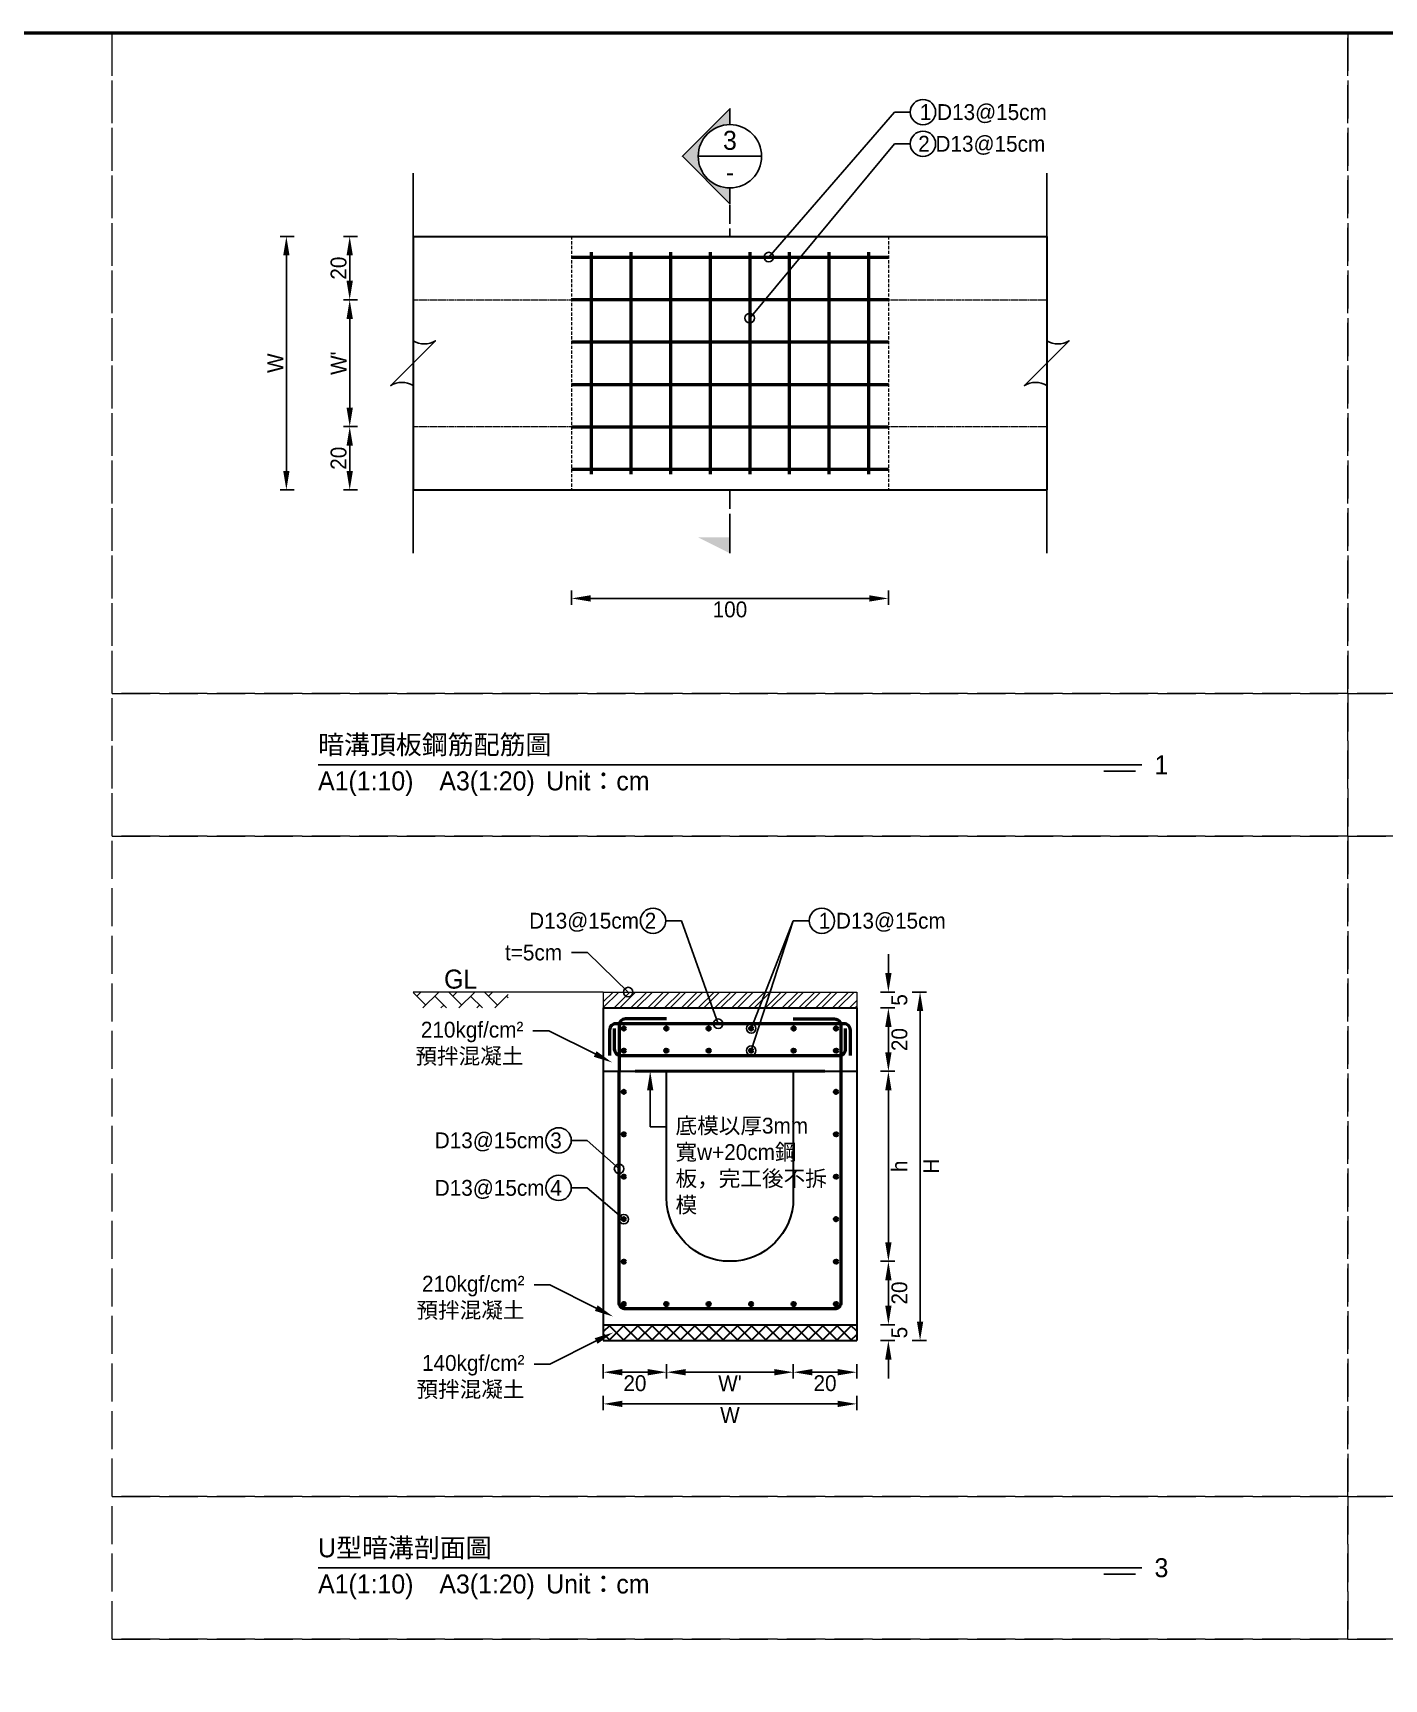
# Model space of a CAD drawing. Extents: x -3420 to 2030, y -3892 to 566.
# Drawn here: x -2565 to -2139, y -3298 to -2778 of the extents above; entities that cross this region are included whole.
import ezdxf
from ezdxf import colors
from ezdxf.entities.mleader import LeaderData, LeaderLine
from ezdxf.math import Vec2, Vec3

# ---------------------------------------------------------------- set-up
doc = ezdxf.new("R2010")
doc.units = 0
doc.header["$MEASUREMENT"] = 0
for name, pattern in [('ACAD_ISO02W100', [15, 12, -3]), ('DASHEDX2', [1.5, 1, -0.5]), ('HIDDEN', [0.375, 0.25, -0.125])]:
    doc.linetypes.add(name, pattern=pattern)
for name, color, linetype, lineweight in [('一、3.基本-變更', 1, 'Continuous', 50), ('二、1.繪圖-既有設施', 8, 'Continuous', 20), ('二、2.繪圖-施作項目', 181, 'Continuous', 30), ('二、4.繪圖-設計鋪面', 40, 'Continuous', 20), ('二、5.繪圖-鋼筋', 60, 'Continuous', 50), ('二、6.繪圖-其他施作項目', 35, 'Continuous', 30)]:
    doc.layers.add(name, color=color, linetype=linetype, lineweight=lineweight)
doc.layers.add('一、4.基本-隱藏', color=9, linetype='ACAD_ISO02W100', lineweight=20, plot=False)
doc.layers.add('三、3.文字-註解文字', color=2, linetype='Continuous')
doc.styles.add('次圖名(詳圖)', font='MS PGothic.ttf', dxfattribs={"height": 6})
doc.styles.add('註解文字(詳圖)', font='MS PGothic.ttf', dxfattribs={"height": 5})
doc.dimstyles.new('註解文字(詳圖)', dxfattribs={"dimtxt": 5, "dimasz": 6, "dimexe": 2, "dimexo": 5, "dimgap": 1, "dimtad": 2, "dimzin": 0, "dimdsep": 46, "dimtxsty": '註解文字(詳圖)', "dimcen": 0.1, "dimclrd": 144, "dimclre": 144, "dimclrt": 256, "dimadec": 0, "dimazin": 0, "dimtfac": 1, "dimtofl": 0, "dimtmove": 0, "dimatfit": 3, "dimfxlon": 1, "dimtolj": 1, "dimtzin": 0, "dimlwd": -1, "dimlwe": -1, "dimarcsym": 1})

# ---------------------------------------------------------------- blocks, each defined once
blk = doc.blocks.new('*D310')
at = {"layer": 'Defpoints', "color": 0, "transparency": 16777216}
for p in [(-2445.015, -2842.25), (-2465.015, -2862.25), (-2445.015, -2862.25)]:
    blk.add_point(p, dxfattribs=at)
at = {"layer": '三、3.文字-註解文字', "color": 144, "transparency": 16777216}
for p, q in [((-2462.515, -2842.25), (-2467.015, -2842.25)), ((-2465.015, -2848.25), (-2465.015, -2856.25)), ((-2462.515, -2862.25), (-2467.015, -2862.25))]:
    blk.add_line(p, q, dxfattribs=at)
for points in [[(-2466.015, -2848.25), (-2464.015, -2848.25), (-2465.015, -2842.25)], [(-2466.015, -2856.25), (-2464.015, -2856.25), (-2465.015, -2862.25)]]:
    blk.add_solid(points, dxfattribs=at)
at = {"layer": '三、3.文字-註解文字', "transparency": 16777216, "insert": (-2468.515, -2852.25), "char_height": 5, "attachment_point": 5, "rotation": 90, "style": '註解文字(詳圖)'}
blk.add_mtext('\\A1;20', dxfattribs=at)
blk = doc.blocks.new('*D311')
at = {"layer": 'Defpoints', "color": 0, "transparency": 16777216}
for p in [(-2445.015, -2862.25), (-2465.015, -2902.25), (-2445.015, -2902.25)]:
    blk.add_point(p, dxfattribs=at)
at = {"layer": '三、3.文字-註解文字', "color": 144, "transparency": 16777216}
for p, q in [((-2462.515, -2862.25), (-2467.015, -2862.25)), ((-2465.015, -2868.25), (-2465.015, -2896.25)), ((-2462.515, -2902.25), (-2467.015, -2902.25))]:
    blk.add_line(p, q, dxfattribs=at)
for points in [[(-2466.015, -2868.25), (-2464.015, -2868.25), (-2465.015, -2862.25)], [(-2466.015, -2896.25), (-2464.015, -2896.25), (-2465.015, -2902.25)]]:
    blk.add_solid(points, dxfattribs=at)
at = {"layer": '三、3.文字-註解文字', "transparency": 16777216, "insert": (-2468.515, -2882.25), "char_height": 5, "attachment_point": 5, "rotation": 90, "style": '註解文字(詳圖)'}
blk.add_mtext("\\A1;{\\fMS PGothic|b0|i0|c128|p34;W}'", dxfattribs=at)
blk = doc.blocks.new('*D312')
at = {"layer": 'Defpoints', "color": 0, "transparency": 16777216}
for p in [(-2445.015, -2902.25), (-2465.015, -2922.25), (-2445.015, -2922.25)]:
    blk.add_point(p, dxfattribs=at)
at = {"layer": '三、3.文字-註解文字', "color": 144, "transparency": 16777216}
for p, q in [((-2462.515, -2902.25), (-2467.015, -2902.25)), ((-2465.015, -2908.25), (-2465.015, -2916.25)), ((-2462.515, -2922.25), (-2467.015, -2922.25))]:
    blk.add_line(p, q, dxfattribs=at)
for points in [[(-2466.015, -2908.25), (-2464.015, -2908.25), (-2465.015, -2902.25)], [(-2466.015, -2916.25), (-2464.015, -2916.25), (-2465.015, -2922.25)]]:
    blk.add_solid(points, dxfattribs=at)
at = {"layer": '三、3.文字-註解文字', "transparency": 16777216, "insert": (-2468.515, -2912.25), "char_height": 5, "attachment_point": 5, "rotation": 90, "style": '註解文字(詳圖)'}
blk.add_mtext('\\A1;20', dxfattribs=at)
blk = doc.blocks.new('_Small')
at = {"color": 0, "linetype": 'ByBlock', "lineweight": -2}
blk.add_circle((0, 0), 0.25, dxfattribs=at)
blk = doc.blocks.new('*D313')
at = {"layer": 'Defpoints', "color": 0, "transparency": 16777216}
for p in [(-2395.015, -2922.25), (-2295.015, -2922.25), (-2295.015, -2956.5)]:
    blk.add_point(p, dxfattribs=at)
at = {"layer": '三、3.文字-註解文字', "color": 144, "transparency": 16777216}
for p, q in [((-2395.015, -2954), (-2395.015, -2958.5)), ((-2389.015, -2956.5), (-2301.015, -2956.5)), ((-2295.015, -2954), (-2295.015, -2958.5))]:
    blk.add_line(p, q, dxfattribs=at)
for points in [[(-2389.015, -2955.5), (-2389.015, -2957.5), (-2395.015, -2956.5)], [(-2301.015, -2955.5), (-2301.015, -2957.5), (-2295.015, -2956.5)]]:
    blk.add_solid(points, dxfattribs=at)
at = {"layer": '三、3.文字-註解文字', "transparency": 16777216, "insert": (-2345.015, -2960), "char_height": 5, "attachment_point": 5, "style": '註解文字(詳圖)'}
blk.add_mtext('\\A1;100', dxfattribs=at)
blk = doc.blocks.new('*D314')
at = {"layer": 'Defpoints', "color": 0, "transparency": 16777216}
for p in [(-2485.015, -2842.25), (-2445.015, -2842.25), (-2445.015, -2922.25)]:
    blk.add_point(p, dxfattribs=at)
at = {"layer": '三、3.文字-註解文字', "color": 144, "transparency": 16777216}
for p, q in [((-2482.515, -2842.25), (-2487.015, -2842.25)), ((-2485.015, -2916.25), (-2485.015, -2848.25)), ((-2482.515, -2922.25), (-2487.015, -2922.25))]:
    blk.add_line(p, q, dxfattribs=at)
for points in [[(-2486.015, -2848.25), (-2484.015, -2848.25), (-2485.015, -2842.25)], [(-2486.015, -2916.25), (-2484.015, -2916.25), (-2485.015, -2922.25)]]:
    blk.add_solid(points, dxfattribs=at)
at = {"layer": '三、3.文字-註解文字', "transparency": 16777216, "insert": (-2488.515, -2882.25), "char_height": 5, "attachment_point": 5, "rotation": 90, "style": '註解文字(詳圖)'}
blk.add_mtext('\\A1;W', dxfattribs=at)
blk = doc.blocks.new('*D315')
at = {"layer": 'Defpoints', "color": 0, "transparency": 16777216}
for p in [(-2305, -3080.75), (-2305, -3085.75), (-2295, -3085.75)]:
    blk.add_point(p, dxfattribs=at)
at = {"layer": '三、3.文字-註解文字', "color": 144, "transparency": 16777216}
for p, q in [((-2295, -3074.75), (-2295, -3068.75)), ((-2297.5, -3080.75), (-2293, -3080.75)), ((-2297.5, -3085.75), (-2293, -3085.75)), ((-2295, -3091.75), (-2295, -3097.75))]:
    blk.add_line(p, q, dxfattribs=at)
for points in [[(-2296, -3074.75), (-2294, -3074.75), (-2295, -3080.75)], [(-2296, -3091.75), (-2294, -3091.75), (-2295, -3085.75)]]:
    blk.add_solid(points, dxfattribs=at)
at = {"layer": '三、3.文字-註解文字', "transparency": 16777216, "insert": (-2291.5, -3083.25), "char_height": 5, "attachment_point": 5, "rotation": 90, "style": '註解文字(詳圖)'}
blk.add_mtext('\\A1;5', dxfattribs=at)
blk = doc.blocks.new('*D316')
at = {"layer": 'Defpoints', "color": 0, "transparency": 16777216}
for p in [(-2305, -3085.75), (-2305, -3105.75), (-2295, -3105.75)]:
    blk.add_point(p, dxfattribs=at)
at = {"layer": '三、3.文字-註解文字', "color": 144, "transparency": 16777216}
for p, q in [((-2297.5, -3085.75), (-2293, -3085.75)), ((-2295, -3091.75), (-2295, -3099.75)), ((-2297.5, -3105.75), (-2293, -3105.75))]:
    blk.add_line(p, q, dxfattribs=at)
for points in [[(-2296, -3091.75), (-2294, -3091.75), (-2295, -3085.75)], [(-2296, -3099.75), (-2294, -3099.75), (-2295, -3105.75)]]:
    blk.add_solid(points, dxfattribs=at)
at = {"layer": '三、3.文字-註解文字', "transparency": 16777216, "insert": (-2291.5, -3095.75), "char_height": 5, "attachment_point": 5, "rotation": 90, "style": '註解文字(詳圖)'}
blk.add_mtext('\\A1;20', dxfattribs=at)
blk = doc.blocks.new('*D317')
at = {"layer": 'Defpoints', "color": 0, "transparency": 16777216}
for p in [(-2345, -3105.75), (-2345, -3165.75), (-2295, -3165.75)]:
    blk.add_point(p, dxfattribs=at)
at = {"layer": '三、3.文字-註解文字', "color": 144, "transparency": 16777216}
for p, q in [((-2297.5, -3105.75), (-2293, -3105.75)), ((-2295, -3111.75), (-2295, -3159.75)), ((-2297.5, -3165.75), (-2293, -3165.75))]:
    blk.add_line(p, q, dxfattribs=at)
for points in [[(-2296, -3111.75), (-2294, -3111.75), (-2295, -3105.75)], [(-2296, -3159.75), (-2294, -3159.75), (-2295, -3165.75)]]:
    blk.add_solid(points, dxfattribs=at)
at = {"layer": '三、3.文字-註解文字', "transparency": 16777216, "insert": (-2291.5, -3135.75), "char_height": 5, "attachment_point": 5, "rotation": 90, "style": '註解文字(詳圖)'}
blk.add_mtext('\\A1;h', dxfattribs=at)
blk = doc.blocks.new('*D318')
at = {"layer": 'Defpoints', "color": 0, "transparency": 16777216}
for p in [(-2345, -3165.75), (-2305, -3185.75), (-2295, -3185.75)]:
    blk.add_point(p, dxfattribs=at)
at = {"layer": '三、3.文字-註解文字', "color": 144, "transparency": 16777216}
for p, q in [((-2297.5, -3165.75), (-2293, -3165.75)), ((-2295, -3171.75), (-2295, -3179.75)), ((-2297.5, -3185.75), (-2293, -3185.75))]:
    blk.add_line(p, q, dxfattribs=at)
for points in [[(-2296, -3171.75), (-2294, -3171.75), (-2295, -3165.75)], [(-2296, -3179.75), (-2294, -3179.75), (-2295, -3185.75)]]:
    blk.add_solid(points, dxfattribs=at)
at = {"layer": '三、3.文字-註解文字', "transparency": 16777216, "insert": (-2291.5, -3175.75), "char_height": 5, "attachment_point": 5, "rotation": 90, "style": '註解文字(詳圖)'}
blk.add_mtext('\\A1;20', dxfattribs=at)
blk = doc.blocks.new('*D319')
at = {"layer": 'Defpoints', "color": 0, "transparency": 16777216}
for p in [(-2305, -3185.75), (-2305, -3190.75), (-2295, -3190.75)]:
    blk.add_point(p, dxfattribs=at)
at = {"layer": '三、3.文字-註解文字', "color": 144, "transparency": 16777216}
for p, q in [((-2295, -3179.75), (-2295, -3173.75)), ((-2297.5, -3185.75), (-2293, -3185.75)), ((-2297.5, -3190.75), (-2293, -3190.75)), ((-2295, -3196.75), (-2295, -3202.75))]:
    blk.add_line(p, q, dxfattribs=at)
for points in [[(-2296, -3179.75), (-2294, -3179.75), (-2295, -3185.75)], [(-2296, -3196.75), (-2294, -3196.75), (-2295, -3190.75)]]:
    blk.add_solid(points, dxfattribs=at)
at = {"layer": '三、3.文字-註解文字', "transparency": 16777216, "insert": (-2291.5, -3188.25), "char_height": 5, "attachment_point": 5, "rotation": 90, "style": '註解文字(詳圖)'}
blk.add_mtext('\\A1;5', dxfattribs=at)
blk = doc.blocks.new('*D320')
at = {"layer": 'Defpoints', "color": 0, "transparency": 16777216}
for p in [(-2305, -3080.75), (-2305, -3190.75), (-2285, -3190.75)]:
    blk.add_point(p, dxfattribs=at)
at = {"layer": '三、3.文字-註解文字', "color": 144, "transparency": 16777216}
for p, q in [((-2287.5, -3080.75), (-2283, -3080.75)), ((-2285, -3086.75), (-2285, -3184.75)), ((-2287.5, -3190.75), (-2283, -3190.75))]:
    blk.add_line(p, q, dxfattribs=at)
for points in [[(-2286, -3086.75), (-2284, -3086.75), (-2285, -3080.75)], [(-2286, -3184.75), (-2284, -3184.75), (-2285, -3190.75)]]:
    blk.add_solid(points, dxfattribs=at)
at = {"layer": '三、3.文字-註解文字', "transparency": 16777216, "insert": (-2281.5, -3135.75), "char_height": 5, "attachment_point": 5, "rotation": 90, "style": '註解文字(詳圖)'}
blk.add_mtext('\\A1;H', dxfattribs=at)
blk = doc.blocks.new('*D321')
at = {"layer": 'Defpoints', "color": 0, "transparency": 16777216}
for p in [(-2385, -3105.75), (-2365, -3105.75), (-2385, -3200.75)]:
    blk.add_point(p, dxfattribs=at)
at = {"layer": '三、3.文字-註解文字', "color": 144, "transparency": 16777216}
for p, q in [((-2385, -3198.25), (-2385, -3202.75)), ((-2371, -3200.75), (-2379, -3200.75)), ((-2365, -3198.25), (-2365, -3202.75))]:
    blk.add_line(p, q, dxfattribs=at)
for points in [[(-2379, -3199.75), (-2379, -3201.75), (-2385, -3200.75)], [(-2371, -3199.75), (-2371, -3201.75), (-2365, -3200.75)]]:
    blk.add_solid(points, dxfattribs=at)
at = {"layer": '三、3.文字-註解文字', "transparency": 16777216, "insert": (-2375, -3204.25), "char_height": 5, "attachment_point": 5, "style": '註解文字(詳圖)'}
blk.add_mtext('\\A1;20', dxfattribs=at)
blk = doc.blocks.new('*D322')
at = {"layer": 'Defpoints', "color": 0, "transparency": 16777216}
for p in [(-2365, -3105.75), (-2325, -3105.75), (-2325, -3200.75)]:
    blk.add_point(p, dxfattribs=at)
at = {"layer": '三、3.文字-註解文字', "color": 144, "transparency": 16777216}
for p, q in [((-2365, -3198.25), (-2365, -3202.75)), ((-2359, -3200.75), (-2331, -3200.75)), ((-2325, -3198.25), (-2325, -3202.75))]:
    blk.add_line(p, q, dxfattribs=at)
for points in [[(-2359, -3199.75), (-2359, -3201.75), (-2365, -3200.75)], [(-2331, -3199.75), (-2331, -3201.75), (-2325, -3200.75)]]:
    blk.add_solid(points, dxfattribs=at)
at = {"layer": '三、3.文字-註解文字', "transparency": 16777216, "insert": (-2345, -3204.25), "char_height": 5, "attachment_point": 5, "style": '註解文字(詳圖)'}
blk.add_mtext("\\A1;W'", dxfattribs=at)
blk = doc.blocks.new('*D323')
at = {"layer": 'Defpoints', "color": 0, "transparency": 16777216}
for p in [(-2325, -3105.75), (-2305, -3105.75), (-2305, -3200.75)]:
    blk.add_point(p, dxfattribs=at)
at = {"layer": '三、3.文字-註解文字', "color": 144, "transparency": 16777216}
for p, q in [((-2325, -3198.25), (-2325, -3202.75)), ((-2319, -3200.75), (-2311, -3200.75)), ((-2305, -3198.25), (-2305, -3202.75))]:
    blk.add_line(p, q, dxfattribs=at)
for points in [[(-2319, -3199.75), (-2319, -3201.75), (-2325, -3200.75)], [(-2311, -3199.75), (-2311, -3201.75), (-2305, -3200.75)]]:
    blk.add_solid(points, dxfattribs=at)
at = {"layer": '三、3.文字-註解文字', "transparency": 16777216, "insert": (-2315, -3204.25), "char_height": 5, "attachment_point": 5, "style": '註解文字(詳圖)'}
blk.add_mtext('\\A1;20', dxfattribs=at)
blk = doc.blocks.new('*D339')
at = {"layer": 'Defpoints', "color": 0, "transparency": 16777216}
for p in [(-2385, -3190.75), (-2305, -3190.75), (-2305, -3210.75)]:
    blk.add_point(p, dxfattribs=at)
at = {"layer": '三、3.文字-註解文字', "color": 144, "transparency": 16777216}
for p, q in [((-2385, -3208.25), (-2385, -3212.75)), ((-2379, -3210.75), (-2311, -3210.75)), ((-2305, -3208.25), (-2305, -3212.75))]:
    blk.add_line(p, q, dxfattribs=at)
for points in [[(-2379, -3209.75), (-2379, -3211.75), (-2385, -3210.75)], [(-2311, -3209.75), (-2311, -3211.75), (-2305, -3210.75)]]:
    blk.add_solid(points, dxfattribs=at)
at = {"layer": '三、3.文字-註解文字', "transparency": 16777216, "insert": (-2345, -3214.25), "char_height": 5, "attachment_point": 5, "style": '註解文字(詳圖)'}
blk.add_mtext('\\A1;W', dxfattribs=at)

msp = doc.modelspace()

# ---------------------------------------------------------------- hatches: boundary and pattern name
at = {"layer": '三、3.文字-註解文字'}
h = msp.add_hatch(color=256, dxfattribs=at)
h.dxf.hatch_style = 1
h.paths.add_polyline_path([(-2345.015, -2801.943), (-2360.015, -2816.943), (-2345.015, -2831.943), (-2345.015, -2826.943, -0.4142136), (-2355.015, -2816.943, -0.4142136), (-2345.015, -2806.943)])
h = msp.add_hatch(color=256, dxfattribs=at)
h.dxf.hatch_style = 1
h.paths.add_polyline_path([(-2355.015, -2937.25), (-2345.015, -2942.25), (-2345.015, -2937.25)])
at = {"layer": '二、2.繪圖-施作項目'}
h = msp.add_hatch(dxfattribs=at)
h.set_pattern_fill('ANSI37', color=256)
h.set_pattern_definition([(45, (-1401.9625, -2671.9498), (-2.245064, 2.245064), []), (135, (-1401.9625, -2671.9498), (-2.245064, -2.245064), [])])
h.paths.add_polyline_path([(-2305, -3190.75), (-2305, -3185.75), (-2385, -3185.75), (-2385, -3190.75)])
at = {"layer": '二、4.繪圖-設計鋪面'}
h = msp.add_hatch(dxfattribs=at)
h.set_pattern_fill('AR-HBONE', color=256)
h.set_pattern_definition([(45, (-1765, -2810.5), (0, 5.656854), [12, -4]), (135, (-1762.1716, -2807.6716), (4e-16, 5.656854), [12, -4])])
h.paths.add_polyline_path([(-2415, -3080.75), (-2445, -3080.75), (-2445, -3085.75), (-2415, -3085.75)])
h = msp.add_hatch(dxfattribs=at)
h.set_pattern_fill('ANSI32', color=256, scale=10)
h.set_pattern_definition([(45, (-4505.2503, -2796.443), (-2.6516504, 2.6516504), []), (45, (-4503.4825, -2796.443), (-2.6516504, 2.6516504), [])])
h.paths.add_polyline_path([(-2385, -3080.75), (-2385, -3085.75), (-2305, -3085.75), (-2305, -3080.75)])
at = {"layer": '二、5.繪圖-鋼筋'}
h = msp.add_hatch(color=256, dxfattribs=at)
h.dxf.hatch_style = 1
h.paths.add_polyline_path([(-2378, -3092.25, 1), (-2379, -3092.25, 1)])
h = msp.add_hatch(color=256, dxfattribs=at)
h.dxf.hatch_style = 1
h.paths.add_polyline_path([(-2364.6, -3092.25, 1), (-2365.6, -3092.25, 1)])
h = msp.add_hatch(color=256, dxfattribs=at)
h.dxf.hatch_style = 1
h.paths.add_polyline_path([(-2351.2, -3092.25, 1), (-2352.2, -3092.25, 1)])
h = msp.add_hatch(color=256, dxfattribs=at)
h.dxf.hatch_style = 1
h.paths.add_polyline_path([(-2337.8, -3092.25, 1), (-2338.8, -3092.25, 1)])
h = msp.add_hatch(color=256, dxfattribs=at)
h.dxf.hatch_style = 1
h.paths.add_polyline_path([(-2324.4, -3092.25, 1), (-2325.4, -3092.25, 1)])
h = msp.add_hatch(color=256, dxfattribs=at)
h.dxf.hatch_style = 1
h.paths.add_polyline_path([(-2311, -3092.25, 1), (-2312, -3092.25, 1)])
h = msp.add_hatch(color=256, dxfattribs=at)
h.dxf.hatch_style = 1
h.paths.add_polyline_path([(-2378, -3099.25, 1), (-2379, -3099.25, 1)])
h = msp.add_hatch(color=256, dxfattribs=at)
h.dxf.hatch_style = 1
h.paths.add_polyline_path([(-2364.6, -3099.25, 1), (-2365.6, -3099.25, 1)])
h = msp.add_hatch(color=256, dxfattribs=at)
h.dxf.hatch_style = 1
h.paths.add_polyline_path([(-2351.2, -3099.25, 1), (-2352.2, -3099.25, 1)])
h = msp.add_hatch(color=256, dxfattribs=at)
h.dxf.hatch_style = 1
h.paths.add_polyline_path([(-2337.8, -3099.25, 1), (-2338.8, -3099.25, 1)])
h = msp.add_hatch(color=256, dxfattribs=at)
h.dxf.hatch_style = 1
h.paths.add_polyline_path([(-2324.4, -3099.25, 1), (-2325.4, -3099.25, 1)])
h = msp.add_hatch(color=256, dxfattribs=at)
h.dxf.hatch_style = 1
h.paths.add_polyline_path([(-2311, -3099.25, 1), (-2312, -3099.25, 1)])
h = msp.add_hatch(color=256, dxfattribs=at)
h.dxf.hatch_style = 1
h.paths.add_polyline_path([(-2378, -3112.25, 1), (-2379, -3112.25, 1)])
h = msp.add_hatch(color=256, dxfattribs=at)
h.dxf.hatch_style = 1
h.paths.add_polyline_path([(-2311, -3112.25, 1), (-2312, -3112.25, 1)])
h = msp.add_hatch(color=256, dxfattribs=at)
h.dxf.hatch_style = 1
h.paths.add_polyline_path([(-2378, -3125.65, 1), (-2379, -3125.65, 1)])
h = msp.add_hatch(color=256, dxfattribs=at)
h.dxf.hatch_style = 1
h.paths.add_polyline_path([(-2311, -3125.65, 1), (-2312, -3125.65, 1)])
h = msp.add_hatch(color=256, dxfattribs=at)
h.dxf.hatch_style = 1
h.paths.add_polyline_path([(-2378, -3139.05, 1), (-2379, -3139.05, 1)])
h = msp.add_hatch(color=256, dxfattribs=at)
h.dxf.hatch_style = 1
h.paths.add_polyline_path([(-2311, -3139.05, 1), (-2312, -3139.05, 1)])
h = msp.add_hatch(color=256, dxfattribs=at)
h.dxf.hatch_style = 1
h.paths.add_polyline_path([(-2378, -3152.45, 1), (-2379, -3152.45, 1)])
h = msp.add_hatch(color=256, dxfattribs=at)
h.dxf.hatch_style = 1
h.paths.add_polyline_path([(-2311, -3152.45, 1), (-2312, -3152.45, 1)])
h = msp.add_hatch(color=256, dxfattribs=at)
h.dxf.hatch_style = 1
h.paths.add_polyline_path([(-2378, -3165.85, 1), (-2379, -3165.85, 1)])
h = msp.add_hatch(color=256, dxfattribs=at)
h.dxf.hatch_style = 1
h.paths.add_polyline_path([(-2311, -3165.85, 1), (-2312, -3165.85, 1)])
h = msp.add_hatch(color=256, dxfattribs=at)
h.dxf.hatch_style = 1
h.paths.add_polyline_path([(-2378, -3179.25, 1), (-2379, -3179.25, 1)])
h = msp.add_hatch(color=256, dxfattribs=at)
h.dxf.hatch_style = 1
h.paths.add_polyline_path([(-2364.6, -3179.25, 1), (-2365.6, -3179.25, 1)])
h = msp.add_hatch(color=256, dxfattribs=at)
h.dxf.hatch_style = 1
h.paths.add_polyline_path([(-2351.2, -3179.25, 1), (-2352.2, -3179.25, 1)])
h = msp.add_hatch(color=256, dxfattribs=at)
h.dxf.hatch_style = 1
h.paths.add_polyline_path([(-2337.8, -3179.25, 1), (-2338.8, -3179.25, 1)])
h = msp.add_hatch(color=256, dxfattribs=at)
h.dxf.hatch_style = 1
h.paths.add_polyline_path([(-2324.4, -3179.25, 1), (-2325.4, -3179.25, 1)])
h = msp.add_hatch(color=256, dxfattribs=at)
h.dxf.hatch_style = 1
h.paths.add_polyline_path([(-2311, -3179.25, 1), (-2312, -3179.25, 1)])

# ---------------------------------------------------------------- linework, layer by layer
at = {"layer": '一、3.基本-變更'}
msp.add_lwpolyline([(-3420, -2778), (0, -2778), (0, -3892), (-3420, -3892)], close=True, dxfattribs=at)
at = {"layer": '一、4.基本-隱藏'}
for points in [[(-2540, -2778), (-1760, -2778), (-1760, -3285), (-2540, -3285)], [(-2540, -2778), (-2150, -2778), (-2150, -2986.5), (-2540, -2986.5)], [(-2150, -2778), (-1850, -2778), (-1850, -2986.5), (-2150, -2986.5)], [(-2540, -2986.5), (-2150, -2986.5), (-2150, -3031.5), (-2540, -3031.5)], [(-2150, -2986.5), (-1850, -2986.5), (-1850, -3031.5), (-2150, -3031.5)], [(-2540, -3031.5), (-2150, -3031.5), (-2150, -3240), (-2540, -3240)], [(-2150, -3031.5), (-1850, -3031.5), (-1850, -3240), (-2150, -3240)], [(-2540, -3240), (-2150, -3240), (-2150, -3285), (-2540, -3285)], [(-2150, -3240), (-1850, -3240), (-1850, -3285), (-2150, -3285)]]:
    msp.add_lwpolyline(points, close=True, dxfattribs=at)
msp.add_lwpolyline([(-2540, -3285), (-1760, -3285)], dxfattribs=at)
at = {"layer": '三、3.文字-註解文字'}
for points in [[(-2345.015, -2806.943), (-2345.015, -2801.943), (-2360.015, -2816.943), (-2345.015, -2831.943), (-2345.015, -2826.943)], [(-2355.015, -2816.943), (-2335.015, -2816.943)], [(-2345.015, -2942.25), (-2345.015, -2932.25)], [(-2475, -3009), (-2215, -3009)], [(-2217, -3011), (-2227, -3011)], [(-2475, -3262.5), (-2215, -3262.5)], [(-2217, -3264.5), (-2227, -3264.5)]]:
    msp.add_lwpolyline(points, dxfattribs=at)
for points in [[(-2445.015, -2942.25), (-2445.015, -2889.321, 0.2828427), (-2452.086, -2889.321), (-2437.944, -2875.179, -0.2828427), (-2445.015, -2875.179), (-2445.015, -2822.25)], [(-2245.015, -2942.25), (-2245.015, -2889.321, 0.2828427), (-2252.086, -2889.321), (-2237.944, -2875.179, -0.2828427), (-2245.015, -2875.179), (-2245.015, -2822.25)]]:
    msp.add_lwpolyline(points, format="xyb", dxfattribs=at)
at = {"layer": '三、3.文字-註解文字', "linetype": 'ACAD_ISO02W100', "ltscale": 0.5}
for points in [[(-2345.015, -2832.25), (-2345.015, -2842.25)], [(-2345.015, -2922.25), (-2345.015, -2932.25)]]:
    msp.add_lwpolyline(points, dxfattribs=at)
at = {"layer": '三、3.文字-註解文字'}
for centre, radius in [((-2284.085, -2803), 4), ((-2345.015, -2816.943), 10), ((-2284.085, -2813), 4), ((-2369.282, -3058.25), 4), ((-2316, -3058.25), 4), ((-2399.082, -3127.575), 4), ((-2399.082, -3142.575), 4)]:
    msp.add_circle(centre, radius, dxfattribs=at)
at = {"layer": '二、1.繪圖-既有設施', "linetype": 'DASHEDX2'}
for points in [[(-2395.015, -2842.25), (-2395.015, -2922.25)], [(-2295.015, -2842.25), (-2295.015, -2922.25)]]:
    msp.add_lwpolyline(points, dxfattribs=at)
at = {"layer": '二、1.繪圖-既有設施', "linetype": 'HIDDEN'}
for points in [[(-2445.015, -2862.25), (-2245.015, -2862.25)], [(-2445.015, -2902.25), (-2245.015, -2902.25)]]:
    msp.add_lwpolyline(points, dxfattribs=at)
at = {"layer": '二、2.繪圖-施作項目'}
for points in [[(-2445.015, -2842.25), (-2245.015, -2842.25)], [(-2445.015, -2842.25), (-2445.015, -2922.25)], [(-2245.015, -2842.25), (-2245.015, -2922.25)], [(-2445.015, -2922.25), (-2245.015, -2922.25)], [(-2385, -3085.75), (-2305, -3085.75)], [(-2385, -3085.75), (-2385, -3105.75)], [(-2305, -3085.75), (-2305, -3105.75)], [(-2385, -3105.75), (-2305, -3105.75)], [(-2385, -3105.75), (-2305, -3105.75)], [(-2385, -3105.75), (-2385, -3190.75)], [(-2305, -3105.75), (-2305, -3190.75)], [(-2385, -3185.75), (-2305, -3185.75)], [(-2385, -3190.75), (-2305, -3190.75)]]:
    msp.add_lwpolyline(points, dxfattribs=at)
msp.add_lwpolyline([(-2325, -3105.75), (-2325, -3145.75, -1), (-2365, -3145.75), (-2365, -3105.75)], format="xyb", dxfattribs=at)
at = {"layer": '二、4.繪圖-設計鋪面'}
for points in [[(-2385, -3080.75), (-2445, -3080.75)], [(-2385, -3080.75), (-2305, -3080.75)], [(-2385, -3080.75), (-2385, -3085.75)], [(-2305, -3080.75), (-2305, -3085.75)], [(-2385, -3085.75), (-2305, -3085.75)]]:
    msp.add_lwpolyline(points, dxfattribs=at)
at = {"layer": '二、5.繪圖-鋼筋'}
for points in [[(-2388.765, -2847.25), (-2388.765, -2917.25)], [(-2376.265, -2847.25), (-2376.265, -2917.25)], [(-2363.765, -2847.25), (-2363.765, -2917.25)], [(-2351.265, -2847.25), (-2351.265, -2917.25)], [(-2338.765, -2847.25), (-2338.765, -2917.25)], [(-2326.265, -2847.25), (-2326.265, -2917.25)], [(-2313.765, -2847.25), (-2313.765, -2917.25)], [(-2301.265, -2847.25), (-2301.265, -2917.25)], [(-2395.015, -2848.75), (-2295.015, -2848.75)], [(-2395.015, -2862.15), (-2295.015, -2862.15)], [(-2395.015, -2875.55), (-2295.015, -2875.55)], [(-2395.015, -2888.95), (-2295.015, -2888.95)], [(-2395.015, -2902.35), (-2295.015, -2902.35)], [(-2395.015, -2915.75), (-2295.015, -2915.75)]]:
    msp.add_lwpolyline(points, dxfattribs=at)
for points in [[(-2307, -3100.75), (-2307, -3092.75, 0.4142136), (-2309, -3090.75), (-2381, -3090.75, 0.4142136), (-2383, -3092.75), (-2383, -3100.75)], [(-2365, -3089.25), (-2378, -3089.25, 0.4142136), (-2380, -3091.25), (-2380, -3105.75)], [(-2325, -3089.25), (-2312, -3089.25, -0.4142136), (-2310, -3091.25), (-2310, -3105.75)], [(-2381.5, -3092.25), (-2381.5, -3098.75, 0.4142136), (-2379.5, -3100.75), (-2310.5, -3100.75, 0.4142136), (-2308.5, -3098.75), (-2308.5, -3092.25)], [(-2310, -3105.75), (-2310, -3178.75, -0.4142136), (-2312, -3180.75), (-2378, -3180.75, -0.4142136), (-2380, -3178.75), (-2380, -3105.75)]]:
    msp.add_lwpolyline(points, format="xyb", dxfattribs=at)
for centre in [(-2378.5, -3092.25), (-2365.1, -3092.25), (-2351.7, -3092.25), (-2338.3, -3092.25), (-2324.9, -3092.25), (-2311.5, -3092.25), (-2378.5, -3099.25), (-2365.1, -3099.25), (-2351.7, -3099.25), (-2338.3, -3099.25), (-2324.9, -3099.25), (-2311.5, -3099.25), (-2378.5, -3112.25), (-2311.5, -3112.25), (-2378.5, -3125.65), (-2311.5, -3125.65), (-2378.5, -3139.05), (-2311.5, -3139.05), (-2378.5, -3152.45), (-2311.5, -3152.45), (-2378.5, -3165.85), (-2311.5, -3165.85), (-2378.5, -3179.25), (-2365.1, -3179.25), (-2351.7, -3179.25), (-2338.3, -3179.25), (-2324.9, -3179.25), (-2311.5, -3179.25)]:
    msp.add_circle(centre, 0.5, dxfattribs=at)
at = {"layer": '二、6.繪圖-其他施作項目', "const_width": 1}
msp.add_lwpolyline([(-2375, -3105.75), (-2315, -3105.75)], dxfattribs=at)

# ---------------------------------------------------------------- texts
at = {"layer": '三、3.文字-註解文字', "char_height": 6}
for s, width, gutter_width, insert, attachment_point, style in [('3', 6.60394, 25, (-2345.015, -2811.943), 5, '註解文字(詳圖)'), ('-', 6.60394, 25, (-2345.015, -2821.943), 5, '註解文字(詳圖)'), ('暗{\\fMS PGothic|b0|i0|c128|p34;溝頂板鋼筋配筋圖}', 80.77209, 15, (-2475, -3003), 4, '次圖名(詳圖)'), ('1', 3, 15, (-2211, -3009), 4, '次圖名(詳圖)'), ('A1(1:10)\u3000A3(1:20){\\fMS PGothic|b0|i0|c128|p34;^IUnit：cm}', 136.03259, 15, (-2475, -3015), 4, '次圖名(詳圖)'), ('U型{\\fMS PGothic|b0|i0|c128|p34;暗溝剖面圖}', 134.12151, 15, (-2475, -3256.5), 4, '次圖名(詳圖)'), ('3', 3, 15, (-2211, -3262.5), 4, '次圖名(詳圖)'), ('A1(1:10)\u3000A3(1:20){\\fMS PGothic|b0|i0|c128|p34;^IUnit：cm}', 136.03259, 15, (-2475, -3268.5), 4, '次圖名(詳圖)')]:
    msp.add_mtext_dynamic_manual_height_columns(s, width=width, gutter_width=gutter_width, heights=[0], dxfattribs=dict(at, insert=insert, attachment_point=attachment_point, style=style))
at = {"layer": '二、4.繪圖-設計鋪面', "insert": (-2430, -3079.75), "char_height": 6, "attachment_point": 8, "style": '註解文字(詳圖)'}
msp.add_mtext_dynamic_manual_height_columns('{\\fMS PGothic|b0|i0|c128|p34;GL}', width=10.17412, gutter_width=30, heights=[0], dxfattribs=at)

# ---------------------------------------------------------------- dimensions: what is measured, and where the dimension line sits
at = {"layer": '三、3.文字-註解文字'}
for base, p1, p2, text, picture, middle in [((-2485.015, -2842.25), (-2445.015, -2922.25), (-2445.015, -2842.25), 'W', '*D314', (-2488.515, -2882.25)), ((-2465.015, -2862.25), (-2445.015, -2842.25), (-2445.015, -2862.25), '20', '*D310', (-2468.515, -2852.25)), ((-2465.015, -2902.25), (-2445.015, -2862.25), (-2445.015, -2902.25), "{\\fMS PGothic|b0|i0|c128|p34;W}'", '*D311', (-2468.515, -2882.25)), ((-2465.015, -2922.25), (-2445.015, -2902.25), (-2445.015, -2922.25), '20', '*D312', (-2468.515, -2912.25)), ((-2295, -3085.75), (-2305, -3080.75), (-2305, -3085.75), '5', '*D315', (-2291.5, -3083.25)), ((-2285, -3190.75), (-2305, -3080.75), (-2305, -3190.75), 'H', '*D320', (-2281.5, -3135.75)), ((-2295, -3105.75), (-2305, -3085.75), (-2305, -3105.75), '20', '*D316', (-2291.5, -3095.75)), ((-2295, -3165.75), (-2345, -3105.75), (-2345, -3165.75), 'h', '*D317', (-2291.5, -3135.75)), ((-2295, -3185.75), (-2345, -3165.75), (-2305, -3185.75), '20', '*D318', (-2291.5, -3175.75)), ((-2295, -3190.75), (-2305, -3185.75), (-2305, -3190.75), '5', '*D319', (-2291.5, -3188.25))]:
    dim = msp.add_linear_dim(base=base, p1=p1, p2=p2, angle=90, text=text, dimstyle='註解文字(詳圖)', dxfattribs=at)
    dim.commit()
    dim.dimension.update_dxf_attribs({"geometry": picture, "text_midpoint": middle})
for base, p1, p2, text, picture, middle in [((-2295.015, -2956.5), (-2395.015, -2922.25), (-2295.015, -2922.25), '100', '*D313', (-2345.015, -2960)), ((-2385, -3200.75), (-2365, -3105.75), (-2385, -3105.75), '20', '*D321', (-2375, -3204.25)), ((-2325, -3200.75), (-2365, -3105.75), (-2325, -3105.75), "W'", '*D322', (-2345, -3204.25)), ((-2305, -3200.75), (-2325, -3105.75), (-2305, -3105.75), '20', '*D323', (-2315, -3204.25)), ((-2305, -3210.75), (-2385, -3190.75), (-2305, -3190.75), 'W', '*D339', (-2345, -3214.25))]:
    dim = msp.add_linear_dim(base=base, p1=p1, p2=p2, text=text, dimstyle='註解文字(詳圖)', dxfattribs=at)
    dim.commit()
    dim.dimension.update_dxf_attribs({"geometry": picture, "text_midpoint": middle})

# ---------------------------------------------------------------- leaders
ml = msp.add_multileader_mtext('Standard', dxfattribs=at)
ml.set_content('{\\fMS PGothic|b0|i0|c128|p34;1 }D13@15cm', color=256, style='註解文字(詳圖)')
ml.set_leader_properties(color=144, linetype='ByLayer', lineweight=-1)
ml.set_arrow_properties(name='SMALL')
ml.build(insert=Vec2(0, 0))
ml.multileader.update_dxf_attribs({"dogleg_length": 5, "arrow_head_size": 6})
ctx = ml.context
ctx.base_point, ctx.char_height, ctx.arrow_head_size, ctx.landing_gap_size, ctx.plane_origin = Vec3(-2288.085, -2803), 5, 6, 3, Vec3(-2330.71, -2850.835)
notes = []
notes.append((ctx, [(0, (1, 1, 0), (-2293.085, -2803), (1, 0), 5, [(0, [(-2332.743, -2848.75)], 0, [])])]))
ctx.mtext.insert, ctx.mtext.flow_direction = Vec3(-2285.085, -2800.486), 5
ml = msp.add_multileader_mtext('Standard', dxfattribs=at)
ml.set_content('{\\fMS PGothic|b0|i0|c128|p34;2 }D13@15cm', color=256, style='註解文字(詳圖)')
ml.set_leader_properties(color=144, linetype='ByLayer', lineweight=-1)
ml.set_arrow_properties(name='SMALL')
ml.build(insert=Vec2(0, 0))
ml.multileader.update_dxf_attribs({"dogleg_length": 5, "arrow_head_size": 6})
ctx = ml.context
ctx.base_point, ctx.char_height, ctx.arrow_head_size, ctx.landing_gap_size, ctx.plane_origin = Vec3(-2288.085, -2813), 5, 6, 2.5, Vec3(-2330.71, -2860.835)
notes.append((ctx, [(0, (1, 1, 0), (-2293.085, -2813), (1, 0), 5, [(0, [(-2338.78, -2868.015)], 0, [])])]))
ctx.mtext.insert, ctx.mtext.flow_direction = Vec3(-2285.585, -2810.486), 5
ml = msp.add_multileader_mtext('Standard', dxfattribs=at)
ml.set_content('{\\fMS PGothic|b0|i0|c128|p34;D13@15cm }2', color=256, style='註解文字(詳圖)')
ml.set_leader_properties(color=144, linetype='ByLayer', lineweight=-1)
ml.set_arrow_properties(name='SMALL')
ml.build(insert=Vec2(0, 0))
ml.multileader.update_dxf_attribs({"dogleg_length": 5, "arrow_head_size": 6})
ctx = ml.context
ctx.base_point, ctx.char_height, ctx.arrow_head_size, ctx.landing_gap_size, ctx.plane_origin = Vec3(-2409.378, -3058.25), 5, 6, 3, Vec3(-2459.213, -3106.085)
ctx.text_align_type = 2
notes.append((ctx, [(1, (1, 1, 0), (-2360.282, -3058.25), (-1, 0), 5, [(0, [(-2348.7, -3090.75)], 0, [])])]))
ctx.mtext.insert, ctx.mtext.alignment, ctx.mtext.flow_direction = Vec3(-2368.282, -3055.736), 3, 5
ml = msp.add_multileader_mtext('Standard', dxfattribs=at)
ml.set_content('{\\fMS PGothic|b0|i0|c128|p34;1 }D13@15cm', color=256, style='註解文字(詳圖)')
ml.set_leader_properties(color=144, linetype='ByLayer', lineweight=-1)
ml.set_arrow_properties(name='SMALL')
ml.build(insert=Vec2(0, 0))
ml.multileader.update_dxf_attribs({"dogleg_length": 5, "arrow_head_size": 6})
ctx = ml.context
ctx.base_point, ctx.char_height, ctx.arrow_head_size, ctx.landing_gap_size, ctx.plane_origin = Vec3(-2320, -3058.25), 5, 6, 3, Vec3(-2362.625, -3106.085)
notes.append((ctx, [(0, (1, 1, 0), (-2325, -3058.25), (1, 0), 5, [(0, [(-2338.3, -3092.25)], 0, [])])]))
ctx.mtext.insert, ctx.mtext.flow_direction = Vec3(-2317, -3055.736), 5
ml = msp.add_multileader_mtext('Standard', dxfattribs=at)
ml.set_content(' ', color=256, style='註解文字(詳圖)')
ml.set_leader_properties(color=144, linetype='ByLayer', lineweight=-1)
ml.set_arrow_properties(name='SMALL')
ml.build(insert=Vec2(0, 0))
ml.multileader.update_dxf_attribs({"dogleg_length": 5, "arrow_head_size": 6})
ctx = ml.context
ctx.base_point, ctx.char_height, ctx.arrow_head_size, ctx.landing_gap_size, ctx.plane_origin = Vec3(-2320, -3058.25), 5, 6, 3, Vec3(-2362.625, -3116.085)
notes.append((ctx, [(0, (1, 1, 0), (-2325, -3058.25), (1, 0), 5, [(0, [(-2338.3, -3099.25)], 0, [])])]))
ctx.mtext.insert, ctx.mtext.flow_direction = Vec3(-2317, -3055.75), 5
ml = msp.add_multileader_mtext('Standard', dxfattribs=at)
ml.set_content('{\\fMS PGothic|b0|i0|c128|p34;t=5cm}', color=256, style='註解文字(詳圖)')
ml.set_leader_properties(color=144, linetype='ByLayer', lineweight=-1)
ml.set_arrow_properties(name='SMALL')
ml.build(insert=Vec2(0, 0))
ml.multileader.update_dxf_attribs({"dogleg_length": 5, "arrow_head_size": 6})
ctx = ml.context
ctx.base_point, ctx.char_height, ctx.arrow_head_size, ctx.landing_gap_size, ctx.plane_origin = Vec3(-2419.381, -3068.25), 5, 6, 3, Vec3(-2487.637, -3094.585)
ctx.text_align_type = 2
notes.append((ctx, [(1, (1, 1, 0), (-2390, -3068.25), (-1, 0), 5, [(0, [(-2377.124, -3080.75)], 0, [])])]))
ctx.mtext.insert, ctx.mtext.alignment, ctx.mtext.flow_direction = Vec3(-2398, -3065.75), 3, 5
ml = msp.add_multileader_mtext('Standard', dxfattribs=at)
ml.set_content('{\\fMS PGothic|b0|i0|c128|p34;210kgf/cm²}\\P預拌{\\fMS PGothic|b0|i0|c128|p34;混凝土}', color=256, style='註解文字(詳圖)')
ml.set_leader_properties(color=144, linetype='ByLayer', lineweight=-1)
ml.build(insert=Vec2(0, 0))
ml.multileader.update_dxf_attribs({"dogleg_length": 5, "arrow_head_size": 6})
ctx = ml.context
ctx.base_point, ctx.char_height, ctx.arrow_head_size, ctx.landing_gap_size, ctx.plane_origin = Vec3(-2448.597, -3092.987), 5, 6, 3, Vec3(-2382.199, -3102.987)
ctx.text_align_type = 2
notes.append((ctx, [(0, (1, 1, 0), (-2402.199, -3092.987), (-1, 0), 5, [(0, [(-2382.199, -3102.987)], 0, [])])]))
ctx.mtext.insert, ctx.mtext.alignment, ctx.mtext.flow_direction = Vec3(-2410.199, -3090.118), 3, 5
ml = msp.add_multileader_mtext('Standard', dxfattribs=at)
ml.set_content('{\\fMS PGothic|b0|i0|c128|p34;底模以厚3mm寬w+20cm鋼板，完工後不拆模}', color=256, style='註解文字(詳圖)')
ml.set_leader_properties(color=144, linetype='ByLayer', lineweight=-1)
ml.build(insert=Vec2(0, 0))
ml.multileader.update_dxf_attribs({"dogleg_length": 5, "arrow_head_size": 6})
ctx = ml.context
ctx.base_point, ctx.char_height, ctx.arrow_head_size, ctx.landing_gap_size, ctx.plane_origin = Vec3(-2365.176, -3123.265), 5, 6, 3, Vec3(-2356.673, -3105.75)
notes.append((ctx, [(0, (1, 1, 0), (-2370.176, -3123.265), (1, 0), 5, [(0, [(-2370.176, -3105.75)], 0, [])])]))
ctx.mtext.insert, ctx.mtext.width, ctx.mtext.flow_direction = Vec3(-2362.176, -3120.424), 48.12698, 5
ml = msp.add_multileader_mtext('Standard', dxfattribs=at)
ml.set_content('{\\fMS PGothic|b0|i0|c128|p34;D13@15cm }3', color=256, style='註解文字(詳圖)')
ml.set_leader_properties(color=144, linetype='ByLayer', lineweight=-1)
ml.set_arrow_properties(name='SMALL')
ml.build(insert=Vec2(0, 0))
ml.multileader.update_dxf_attribs({"dogleg_length": 5, "arrow_head_size": 6})
ctx = ml.context
ctx.base_point, ctx.char_height, ctx.arrow_head_size, ctx.landing_gap_size, ctx.plane_origin = Vec3(-2439.178, -3127.575), 5, 6, 3, Vec3(-2489.013, -3175.41)
ctx.text_align_type = 2
notes.append((ctx, [(1, (1, 1, 0), (-2390.082, -3127.575), (-1, 0), 5, [(0, [(-2380, -3136.54)], 0, [])])]))
ctx.mtext.insert, ctx.mtext.alignment, ctx.mtext.flow_direction = Vec3(-2398.082, -3125.061), 3, 5
ml = msp.add_multileader_mtext('Standard', dxfattribs=at)
ml.set_content('{\\fMS PGothic|b0|i0|c128|p34;D13@15cm }4', color=256, style='註解文字(詳圖)')
ml.set_leader_properties(color=144, linetype='ByLayer', lineweight=-1)
ml.set_arrow_properties(name='SMALL')
ml.build(insert=Vec2(0, 0))
ml.multileader.update_dxf_attribs({"dogleg_length": 5, "arrow_head_size": 6})
ctx = ml.context
ctx.base_point, ctx.char_height, ctx.arrow_head_size, ctx.landing_gap_size, ctx.plane_origin = Vec3(-2439.32, -3142.575), 5, 6, 3, Vec3(-2489.013, -3190.41)
ctx.text_align_type = 2
notes.append((ctx, [(1, (1, 1, 0), (-2390.082, -3142.575), (-1, 0), 5, [(0, [(-2378.5, -3152.45)], 0, [])])]))
ctx.mtext.insert, ctx.mtext.alignment, ctx.mtext.flow_direction = Vec3(-2398.082, -3140.061), 3, 5
ml = msp.add_multileader_mtext('Standard', dxfattribs=at)
ml.set_content('{\\fMS PGothic|b0|i0|c128|p34;210kgf/cm²}\\P預拌{\\fMS PGothic|b0|i0|c128|p34;混凝土}', color=256, style='註解文字(詳圖)')
ml.set_leader_properties(color=144, linetype='ByLayer', lineweight=-1)
ml.build(insert=Vec2(0, 0))
ml.multileader.update_dxf_attribs({"dogleg_length": 5, "arrow_head_size": 6})
ctx = ml.context
ctx.base_point, ctx.char_height, ctx.arrow_head_size, ctx.landing_gap_size, ctx.plane_origin = Vec3(-2448.248, -3173.193), 5, 6, 3, Vec3(-2381.85, -3183.193)
ctx.text_align_type = 2
notes.append((ctx, [(0, (1, 1, 0), (-2401.85, -3173.193), (-1, 0), 5, [(0, [(-2381.85, -3183.193)], 0, [])])]))
ctx.mtext.insert, ctx.mtext.alignment, ctx.mtext.flow_direction = Vec3(-2409.85, -3170.324), 3, 5
ml = msp.add_multileader_mtext('Standard', dxfattribs=at)
ml.set_content('{\\fMS PGothic|b0|i0|c128|p34;140kgf/cm²}\\P預拌{\\fMS PGothic|b0|i0|c128|p34;混凝土}', color=256, style='註解文字(詳圖)')
ml.set_leader_properties(color=144, linetype='ByLayer', lineweight=-1)
ml.build(insert=Vec2(0, 0))
ml.multileader.update_dxf_attribs({"dogleg_length": 5, "arrow_head_size": 6})
ctx = ml.context
ctx.base_point, ctx.char_height, ctx.arrow_head_size, ctx.landing_gap_size, ctx.plane_origin = Vec3(-2448.248, -3198.193), 5, 6, 3, Vec3(-2381.85, -3188.193)
ctx.text_align_type = 2
notes.append((ctx, [(0, (1, 1, 0), (-2401.85, -3198.193), (-1, 0), 5, [(0, [(-2381.85, -3188.193)], 0, [])])]))
ctx.mtext.insert, ctx.mtext.alignment, ctx.mtext.flow_direction = Vec3(-2409.85, -3195.324), 3, 5
for ctx, leaders in notes:
    for number, flags, end, landing, length, lines in leaders:
        leader = LeaderData()
        leader.index, (leader.has_last_leader_line, leader.has_dogleg_vector, leader.attachment_direction) = number, flags
        leader.last_leader_point, leader.dogleg_vector, leader.dogleg_length = Vec3(end), Vec3(landing), length
        for number, points, colour, breaks in lines:
            line = LeaderLine()
            line.index, line.vertices, line.color, line.breaks = number, Vec3.list(points), colors.encode_raw_color(colour), breaks
            leader.lines.append(line)
        ctx.leaders.append(leader)

doc.saveas('drawing.dxf')
